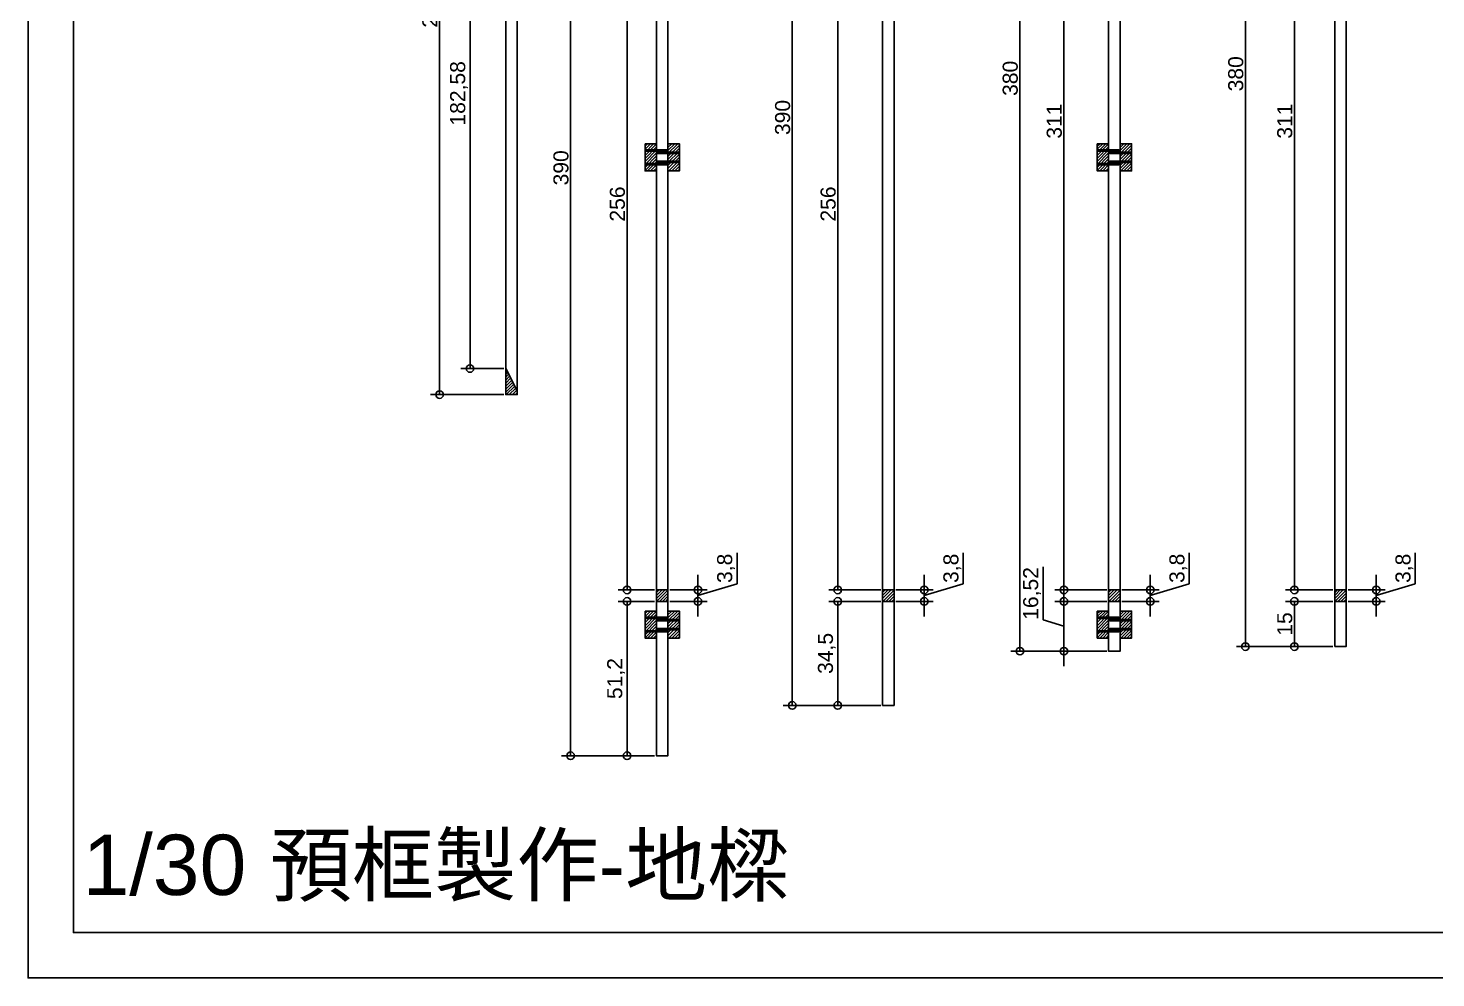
# Model space of a CAD drawing. Header units: millimetres. Extents: x -2666 to 6286, y -11880 to 4849.
# Drawn here: x 1876.4 to 2343.4, y -2282.8 to -1967.8 of the extents above; entities that cross this region are included whole.
import ezdxf

# ---------------------------------------------------------------- set-up
doc = ezdxf.new("R2010")
doc.units = ezdxf.units.MM
for name, color, linetype in [('7.5mm', 1, 'Continuous'), ('dim', 244, 'Continuous'), ('木料', 2, 'Continuous'), ('榫接', 5, 'Continuous'), ('編號標示', 30, 'Continuous'), ('預框', 7, 'Continuous')]:
    doc.layers.add(name, color=color, linetype=linetype)
doc.layers.add('default', color=11, linetype='Continuous', plot=False)
doc.styles.get("Standard").update_dxf_attribs({"font": 'arial.ttf'})
doc.dimstyles.new('ISO-25', dxfattribs={"dimtxt": 5, "dimasz": 2.5, "dimexe": 3, "dimexo": 0.625, "dimtad": 1, "dimtxsty": 'Standard', "dimblk": 'ORIGIN', "dimcen": 2.5, "dimadec": 0, "dimazin": 0, "dimtfac": 1, "dimtmove": 1, "dimatfit": 1, "dimldrblk": 'ORIGIN', "dimfxl": 0, "dimarcsym": 0})
pattern_1 = [(45, (0, -3168.0322), (-0.5, 0.5), [])]

# ---------------------------------------------------------------- blocks, each defined once
blk = doc.blocks.new('_Origin')
at = {"color": 0, "linetype": 'ByBlock', "lineweight": -2}
blk.add_line((0, 0), (-1, 0), dxfattribs=at)
blk.add_circle((0, 0), 0.5, dxfattribs=at)
blk = doc.blocks.new('*D56')
at = {"layer": 'Defpoints', "color": 0}
for p in [(2084.83, -1819.15), (2056.35, -2209.15), (2084.83, -2209.15)]:
    blk.add_point(p, dxfattribs=at)
at = {"layer": 'dim', "color": 0, "lineweight": -2}
for p, q in [((2084.2, -1819.15), (2053.35, -1819.15)), ((2056.35, -1821.65), (2056.35, -2206.65)), ((2084.2, -2209.15), (2053.35, -2209.15))]:
    blk.add_line(p, q, dxfattribs=at)
at = {"layer": 'dim', "color": 0, "lineweight": -2, "xscale": 2.5, "yscale": 2.5, "zscale": 2.5}
for p, rotation in [((2056.35, -1819.15), 90), ((2056.35, -2209.15), 270)]:
    blk.add_blockref('_Origin', p, dxfattribs=dict(at, rotation=rotation))
at = {"layer": 'dim', "color": 0, "insert": (2053.17, -2014.15), "char_height": 5, "attachment_point": 5, "rotation": 90}
blk.add_mtext('390', dxfattribs=at)
blk = doc.blocks.new('*D60')
at = {"layer": 'Defpoints', "color": 0}
for p in [(2034.83, -1834.35), (2012.88, -2089.35), (2034.83, -2089.35)]:
    blk.add_point(p, dxfattribs=at)
at = {"layer": 'dim', "color": 0, "lineweight": -2}
for p, q in [((2034.2, -1834.35), (2009.88, -1834.35)), ((2012.88, -1836.85), (2012.88, -2086.85)), ((2034.2, -2089.35), (2009.88, -2089.35))]:
    blk.add_line(p, q, dxfattribs=at)
at = {"layer": 'dim', "color": 0, "lineweight": -2, "xscale": 2.5, "yscale": 2.5, "zscale": 2.5}
for p, rotation in [((2012.88, -1834.35), 90), ((2012.88, -2089.35), 270)]:
    blk.add_blockref('_Origin', p, dxfattribs=dict(at, rotation=rotation))
at = {"layer": 'dim', "color": 0, "insert": (2009.7, -1961.85), "char_height": 5, "attachment_point": 5, "rotation": 90}
blk.add_mtext('255', dxfattribs=at)
blk = doc.blocks.new('*D62')
at = {"layer": 'Defpoints', "color": 0}
for p in [(2034.83, -1898.15), (2022.97, -2080.72), (2034.83, -2080.72)]:
    blk.add_point(p, dxfattribs=at)
at = {"layer": 'dim', "color": 0, "lineweight": -2}
for p, q in [((2034.2, -1898.15), (2019.97, -1898.15)), ((2022.97, -1900.65), (2022.97, -2078.22)), ((2034.2, -2080.72), (2019.97, -2080.72))]:
    blk.add_line(p, q, dxfattribs=at)
at = {"layer": 'dim', "color": 0, "lineweight": -2, "xscale": 2.5, "yscale": 2.5, "zscale": 2.5}
for p, rotation in [((2022.97, -1898.15), 90), ((2022.97, -2080.72), 270)]:
    blk.add_blockref('_Origin', p, dxfattribs=dict(at, rotation=rotation))
at = {"layer": 'dim', "color": 0, "insert": (2019.34, -1989.44), "char_height": 5, "attachment_point": 5, "rotation": 90}
blk.add_mtext('182,58', dxfattribs=at)
blk = doc.blocks.new('*D67')
at = {"layer": 'Defpoints', "color": 0}
for p in [(2084.83, -1898.15), (2075.07, -2154.15), (2084.83, -2154.15)]:
    blk.add_point(p, dxfattribs=at)
at = {"layer": 'dim', "color": 0, "lineweight": -2}
for p, q in [((2084.2, -1898.15), (2072.07, -1898.15)), ((2075.07, -1900.65), (2075.07, -2151.65)), ((2084.2, -2154.15), (2072.07, -2154.15))]:
    blk.add_line(p, q, dxfattribs=at)
at = {"layer": 'dim', "color": 0, "lineweight": -2, "xscale": 2.5, "yscale": 2.5, "zscale": 2.5}
for p, rotation in [((2075.07, -1898.15), 90), ((2075.07, -2154.15), 270)]:
    blk.add_blockref('_Origin', p, dxfattribs=dict(at, rotation=rotation))
at = {"layer": 'dim', "color": 0, "insert": (2071.89, -2026.15), "char_height": 5, "attachment_point": 5, "rotation": 90}
blk.add_mtext('256', dxfattribs=at)
blk = doc.blocks.new('*D68')
at = {"layer": 'Defpoints', "color": 0}
for p in [(2084.83, -2157.95), (2075.07, -2209.15), (2084.83, -2209.15)]:
    blk.add_point(p, dxfattribs=at)
at = {"layer": 'dim', "color": 0, "lineweight": -2}
for p, q in [((2084.2, -2157.95), (2072.07, -2157.95)), ((2075.07, -2160.45), (2075.07, -2206.65)), ((2084.2, -2209.15), (2072.07, -2209.15))]:
    blk.add_line(p, q, dxfattribs=at)
at = {"layer": 'dim', "color": 0, "lineweight": -2, "xscale": 2.5, "yscale": 2.5, "zscale": 2.5}
for p, rotation in [((2075.07, -2157.95), 90), ((2075.07, -2209.15), 270)]:
    blk.add_blockref('_Origin', p, dxfattribs=dict(at, rotation=rotation))
at = {"layer": 'dim', "color": 0, "insert": (2071.44, -2183.55), "char_height": 5, "attachment_point": 5, "rotation": 90}
blk.add_mtext('51,2', dxfattribs=at)
blk = doc.blocks.new('*D69')
at = {"layer": 'Defpoints', "color": 0}
for p in [(2088.63, -2154.15), (2098.6, -2154.15), (2088.63, -2157.95)]:
    blk.add_point(p, dxfattribs=at)
at = {"layer": 'dim', "color": 0, "lineweight": -2}
for p, q in [((2111.55, -2152.16), (2111.55, -2141.8)), ((2098.6, -2151.65), (2098.6, -2149.15)), ((2098.6, -2156.05), (2111.55, -2152.16)), ((2089.25, -2154.15), (2101.6, -2154.15)), ((2098.6, -2157.95), (2098.6, -2154.15)), ((2098.6, -2157.95), (2098.6, -2154.15)), ((2089.25, -2157.95), (2101.6, -2157.95)), ((2098.6, -2160.45), (2098.6, -2162.95))]:
    blk.add_line(p, q, dxfattribs=at)
at = {"layer": 'dim', "color": 0, "lineweight": -2, "xscale": 2.5, "yscale": 2.5, "zscale": 2.5}
for p, rotation in [((2098.6, -2154.15), 270), ((2098.6, -2157.95), 90)]:
    blk.add_blockref('_Origin', p, dxfattribs=dict(at, rotation=rotation))
at = {"layer": 'dim', "color": 0, "insert": (2107.92, -2146.98), "char_height": 5, "attachment_point": 5, "rotation": 90}
blk.add_mtext('3,8', dxfattribs=at)
blk = doc.blocks.new('*D72')
at = {"layer": 'Defpoints', "color": 0}
for p in [(2159.85, -1802.45), (2129.88, -2192.45), (2159.85, -2192.45)]:
    blk.add_point(p, dxfattribs=at)
at = {"layer": 'dim', "color": 0, "lineweight": -2}
for p, q in [((2159.23, -1802.45), (2126.88, -1802.45)), ((2129.88, -1804.95), (2129.88, -2189.95)), ((2159.23, -2192.45), (2126.88, -2192.45))]:
    blk.add_line(p, q, dxfattribs=at)
at = {"layer": 'dim', "color": 0, "lineweight": -2, "xscale": 2.5, "yscale": 2.5, "zscale": 2.5}
for p, rotation in [((2129.88, -1802.45), 90), ((2129.88, -2192.45), 270)]:
    blk.add_blockref('_Origin', p, dxfattribs=dict(at, rotation=rotation))
at = {"layer": 'dim', "color": 0, "insert": (2126.7, -1997.45), "char_height": 5, "attachment_point": 5, "rotation": 90}
blk.add_mtext('390', dxfattribs=at)
blk = doc.blocks.new('*D75')
at = {"layer": 'Defpoints', "color": 0}
for p in [(2159.85, -1898.15), (2144.98, -2154.15), (2159.85, -2154.15)]:
    blk.add_point(p, dxfattribs=at)
at = {"layer": 'dim', "color": 0, "lineweight": -2}
for p, q in [((2159.23, -1898.15), (2141.98, -1898.15)), ((2144.98, -1900.65), (2144.98, -2151.65)), ((2159.23, -2154.15), (2141.98, -2154.15))]:
    blk.add_line(p, q, dxfattribs=at)
at = {"layer": 'dim', "color": 0, "lineweight": -2, "xscale": 2.5, "yscale": 2.5, "zscale": 2.5}
for p, rotation in [((2144.98, -1898.15), 90), ((2144.98, -2154.15), 270)]:
    blk.add_blockref('_Origin', p, dxfattribs=dict(at, rotation=rotation))
at = {"layer": 'dim', "color": 0, "insert": (2141.8, -2026.15), "char_height": 5, "attachment_point": 5, "rotation": 90}
blk.add_mtext('256', dxfattribs=at)
blk = doc.blocks.new('*D76')
at = {"layer": 'Defpoints', "color": 0}
for p in [(2159.85, -2157.95), (2144.98, -2192.45), (2159.85, -2192.45)]:
    blk.add_point(p, dxfattribs=at)
at = {"layer": 'dim', "color": 0, "lineweight": -2}
for p, q in [((2159.23, -2157.95), (2141.98, -2157.95)), ((2144.98, -2160.45), (2144.98, -2189.95)), ((2159.23, -2192.45), (2141.98, -2192.45))]:
    blk.add_line(p, q, dxfattribs=at)
at = {"layer": 'dim', "color": 0, "lineweight": -2, "xscale": 2.5, "yscale": 2.5, "zscale": 2.5}
for p, rotation in [((2144.98, -2157.95), 90), ((2144.98, -2192.45), 270)]:
    blk.add_blockref('_Origin', p, dxfattribs=dict(at, rotation=rotation))
at = {"layer": 'dim', "color": 0, "insert": (2141.35, -2175.2), "char_height": 5, "attachment_point": 5, "rotation": 90}
blk.add_mtext('34,5', dxfattribs=at)
blk = doc.blocks.new('*D77')
at = {"layer": 'Defpoints', "color": 0}
for p in [(2163.65, -2154.15), (2173.65, -2154.15), (2163.65, -2157.95)]:
    blk.add_point(p, dxfattribs=at)
at = {"layer": 'dim', "color": 0, "lineweight": -2}
for p, q in [((2186.6, -2152.16), (2186.6, -2141.8)), ((2173.65, -2151.65), (2173.65, -2149.15)), ((2173.65, -2156.05), (2186.6, -2152.16)), ((2164.28, -2154.15), (2176.65, -2154.15)), ((2173.65, -2157.95), (2173.65, -2154.15)), ((2173.65, -2157.95), (2173.65, -2154.15)), ((2164.28, -2157.95), (2176.65, -2157.95)), ((2173.65, -2160.45), (2173.65, -2162.95))]:
    blk.add_line(p, q, dxfattribs=at)
at = {"layer": 'dim', "color": 0, "lineweight": -2, "xscale": 2.5, "yscale": 2.5, "zscale": 2.5}
for p, rotation in [((2173.65, -2154.15), 270), ((2173.65, -2157.95), 90)]:
    blk.add_blockref('_Origin', p, dxfattribs=dict(at, rotation=rotation))
at = {"layer": 'dim', "color": 0, "insert": (2182.97, -2146.98), "char_height": 5, "attachment_point": 5, "rotation": 90}
blk.add_mtext('3,8', dxfattribs=at)
blk = doc.blocks.new('*D80')
at = {"layer": 'Defpoints', "color": 0}
for p in [(2234.83, -1794.46), (2205.39, -2174.46), (2234.83, -2174.46)]:
    blk.add_point(p, dxfattribs=at)
at = {"layer": 'dim', "color": 0, "lineweight": -2}
for p, q in [((2234.2, -1794.46), (2202.39, -1794.46)), ((2205.39, -1796.96), (2205.39, -2171.96)), ((2234.2, -2174.46), (2202.39, -2174.46))]:
    blk.add_line(p, q, dxfattribs=at)
at = {"layer": 'dim', "color": 0, "lineweight": -2, "xscale": 2.5, "yscale": 2.5, "zscale": 2.5}
for p, rotation in [((2205.39, -1794.46), 90), ((2205.39, -2174.46), 270)]:
    blk.add_blockref('_Origin', p, dxfattribs=dict(at, rotation=rotation))
at = {"layer": 'dim', "color": 0, "insert": (2202.21, -1984.46), "char_height": 5, "attachment_point": 5, "rotation": 90}
blk.add_mtext('380', dxfattribs=at)
blk = doc.blocks.new('*D82')
at = {"layer": 'Defpoints', "color": 0}
for p in [(2234.83, -1843.15), (2220, -2154.15), (2234.83, -2154.15)]:
    blk.add_point(p, dxfattribs=at)
at = {"layer": 'dim', "color": 0, "lineweight": -2}
for p, q in [((2234.2, -1843.15), (2217, -1843.15)), ((2220, -1845.65), (2220, -2151.65)), ((2234.2, -2154.15), (2217, -2154.15))]:
    blk.add_line(p, q, dxfattribs=at)
at = {"layer": 'dim', "color": 0, "lineweight": -2, "xscale": 2.5, "yscale": 2.5, "zscale": 2.5}
for p, rotation in [((2220, -1843.15), 90), ((2220, -2154.15), 270)]:
    blk.add_blockref('_Origin', p, dxfattribs=dict(at, rotation=rotation))
at = {"layer": 'dim', "color": 0, "insert": (2216.82, -1998.65), "char_height": 5, "attachment_point": 5, "rotation": 90}
blk.add_mtext('311', dxfattribs=at)
blk = doc.blocks.new('*D83')
at = {"layer": 'Defpoints', "color": 0}
for p in [(2234.83, -2157.95), (2220, -2174.46), (2234.83, -2174.46)]:
    blk.add_point(p, dxfattribs=at)
at = {"layer": 'dim', "color": 0, "lineweight": -2}
for p, q in [((2213.06, -2164.12), (2213.06, -2146.52)), ((2220, -2155.45), (2220, -2152.95)), ((2234.2, -2157.95), (2217, -2157.95)), ((2220, -2157.95), (2220, -2174.46)), ((2220, -2157.95), (2220, -2174.46)), ((2220, -2166.21), (2213.06, -2164.12)), ((2234.2, -2174.46), (2217, -2174.46)), ((2220, -2176.96), (2220, -2179.46))]:
    blk.add_line(p, q, dxfattribs=at)
at = {"layer": 'dim', "color": 0, "lineweight": -2, "xscale": 2.5, "yscale": 2.5, "zscale": 2.5}
for p, rotation in [((2220, -2157.95), 270), ((2220, -2174.46), 90)]:
    blk.add_blockref('_Origin', p, dxfattribs=dict(at, rotation=rotation))
at = {"layer": 'dim', "color": 0, "insert": (2209.43, -2155.32), "char_height": 5, "attachment_point": 5, "rotation": 90}
blk.add_mtext('16,52', dxfattribs=at)
blk = doc.blocks.new('*D84')
at = {"layer": 'Defpoints', "color": 0}
for p in [(2238.63, -2154.15), (2238.63, -2157.95), (2248.63, -2157.95)]:
    blk.add_point(p, dxfattribs=at)
at = {"layer": 'dim', "color": 0, "lineweight": -2}
for p, q in [((2261.58, -2152.16), (2261.58, -2141.8)), ((2248.63, -2151.65), (2248.63, -2149.15)), ((2248.63, -2156.05), (2261.58, -2152.16)), ((2239.25, -2154.15), (2251.63, -2154.15)), ((2248.63, -2154.15), (2248.63, -2157.95)), ((2248.63, -2154.15), (2248.63, -2157.95)), ((2239.25, -2157.95), (2251.63, -2157.95)), ((2248.63, -2160.45), (2248.63, -2162.95))]:
    blk.add_line(p, q, dxfattribs=at)
at = {"layer": 'dim', "color": 0, "lineweight": -2, "xscale": 2.5, "yscale": 2.5, "zscale": 2.5}
for p, rotation in [((2248.63, -2154.15), 270), ((2248.63, -2157.95), 90)]:
    blk.add_blockref('_Origin', p, dxfattribs=dict(at, rotation=rotation))
at = {"layer": 'dim', "color": 0, "insert": (2257.95, -2146.98), "char_height": 5, "attachment_point": 5, "rotation": 90}
blk.add_mtext('3,8', dxfattribs=at)
blk = doc.blocks.new('*D86')
at = {"layer": 'Defpoints', "color": 0}
for p in [(2309.83, -1792.95), (2280.2, -2172.95), (2309.83, -2172.95)]:
    blk.add_point(p, dxfattribs=at)
at = {"layer": 'dim', "color": 0, "lineweight": -2}
for p, q in [((2309.2, -1792.95), (2277.2, -1792.95)), ((2280.2, -1795.45), (2280.2, -2170.45)), ((2309.2, -2172.95), (2277.2, -2172.95))]:
    blk.add_line(p, q, dxfattribs=at)
at = {"layer": 'dim', "color": 0, "lineweight": -2, "xscale": 2.5, "yscale": 2.5, "zscale": 2.5}
for p, rotation in [((2280.2, -1792.95), 90), ((2280.2, -2172.95), 270)]:
    blk.add_blockref('_Origin', p, dxfattribs=dict(at, rotation=rotation))
at = {"layer": 'dim', "color": 0, "insert": (2277.02, -1982.95), "char_height": 5, "attachment_point": 5, "rotation": 90}
blk.add_mtext('380', dxfattribs=at)
blk = doc.blocks.new('*D88')
at = {"layer": 'Defpoints', "color": 0}
for p in [(2309.83, -1843.15), (2296.46, -2154.15), (2309.83, -2154.15)]:
    blk.add_point(p, dxfattribs=at)
at = {"layer": 'dim', "color": 0, "lineweight": -2}
for p, q in [((2309.2, -1843.15), (2293.46, -1843.15)), ((2296.46, -1845.65), (2296.46, -2151.65)), ((2309.2, -2154.15), (2293.46, -2154.15))]:
    blk.add_line(p, q, dxfattribs=at)
at = {"layer": 'dim', "color": 0, "lineweight": -2, "xscale": 2.5, "yscale": 2.5, "zscale": 2.5}
for p, rotation in [((2296.46, -1843.15), 90), ((2296.46, -2154.15), 270)]:
    blk.add_blockref('_Origin', p, dxfattribs=dict(at, rotation=rotation))
at = {"layer": 'dim', "color": 0, "insert": (2293.28, -1998.65), "char_height": 5, "attachment_point": 5, "rotation": 90}
blk.add_mtext('311', dxfattribs=at)
blk = doc.blocks.new('*D89')
at = {"layer": 'Defpoints', "color": 0}
for p in [(2309.83, -2157.95), (2296.46, -2172.95), (2309.2, -2172.95)]:
    blk.add_point(p, dxfattribs=at)
at = {"layer": 'dim', "color": 0, "lineweight": -2}
for p, q in [((2309.2, -2157.95), (2293.46, -2157.95)), ((2296.46, -2160.45), (2296.46, -2170.45)), ((2308.58, -2172.95), (2293.46, -2172.95))]:
    blk.add_line(p, q, dxfattribs=at)
at = {"layer": 'dim', "color": 0, "lineweight": -2, "xscale": 2.5, "yscale": 2.5, "zscale": 2.5}
for p, rotation in [((2296.46, -2157.95), 90), ((2296.46, -2172.95), 270)]:
    blk.add_blockref('_Origin', p, dxfattribs=dict(at, rotation=rotation))
at = {"layer": 'dim', "color": 0, "insert": (2293.28, -2165.45), "char_height": 5, "attachment_point": 5, "rotation": 90}
blk.add_mtext('15', dxfattribs=at)
blk = doc.blocks.new('*D91')
at = {"layer": 'Defpoints', "color": 0}
for p in [(2313.63, -2154.15), (2313.63, -2157.95), (2323.62, -2157.95)]:
    blk.add_point(p, dxfattribs=at)
at = {"layer": 'dim', "color": 0, "lineweight": -2}
for p, q in [((2336.57, -2152.16), (2336.57, -2141.8)), ((2323.62, -2151.65), (2323.62, -2149.15)), ((2323.62, -2156.05), (2336.57, -2152.16)), ((2314.25, -2154.15), (2326.62, -2154.15)), ((2323.62, -2154.15), (2323.62, -2157.95)), ((2323.62, -2154.15), (2323.62, -2157.95)), ((2314.25, -2157.95), (2326.62, -2157.95)), ((2323.62, -2160.45), (2323.62, -2162.95))]:
    blk.add_line(p, q, dxfattribs=at)
at = {"layer": 'dim', "color": 0, "lineweight": -2, "xscale": 2.5, "yscale": 2.5, "zscale": 2.5}
for p, rotation in [((2323.62, -2154.15), 270), ((2323.62, -2157.95), 90)]:
    blk.add_blockref('_Origin', p, dxfattribs=dict(at, rotation=rotation))
at = {"layer": 'dim', "color": 0, "insert": (2332.94, -2146.98), "char_height": 5, "attachment_point": 5, "rotation": 90}
blk.add_mtext('3,8', dxfattribs=at)
blk = doc.blocks.new('7.5')
at = {"layer": '7.5mm'}
for points in [[(0, 0.1), (0.9, 0.1), (0.9, 0), (0, 0), (0, 0.1)], [(0.65, 0), (0.65, -7), (0.45, -7.4), (0.25, -7), (0.25, 0)], [(0.45, 0), (0.45, -7.4)], [(0.65, -1.89), (0.25, -2.41)], [(0.65, -3.28), (0.25, -3.8)], [(0.65, -4.84), (0.25, -5.36)], [(0.65, -5.95), (0.25, -6.47)], [(0.25, -7), (0.65, -7)]]:
    blk.add_lwpolyline(points, dxfattribs=at)
at = {"layer": '7.5mm', "insert": (0.6, -0.3), "char_height": 0.3, "attachment_point": 1, "rotation": 270}
blk.add_mtext_dynamic_manual_height_columns('75mm', width=3.4054, gutter_width=12.5, heights=[0], dxfattribs=at)

msp = doc.modelspace()

# ---------------------------------------------------------------- hatches: boundary and pattern name
h = msp.add_hatch()
h.set_pattern_fill('JIS_WOOD', color=256, style=0)
h.set_pattern_definition([(45, (0, -2050.3638), (-0.5, 0.5), [])])
h.paths.add_polyline_path([(2034.828, -2080.723), (2038.628, -2088.148), (2038.628, -2089.347), (2034.828, -2089.347)])
at = {"layer": '木料'}
h = msp.add_hatch(dxfattribs=at)
h.set_pattern_fill('JIS_WOOD', color=256, style=0)
h.set_pattern_definition(pattern_1)
h.paths.add_polyline_path([(2084.828, -2006.147), (2081.028, -2006.147), (2081.028, -2015.147), (2084.828, -2015.147)])
h = msp.add_hatch(dxfattribs=at)
h.set_pattern_fill('JIS_WOOD', color=256, style=0)
h.set_pattern_definition(pattern_1)
h.paths.add_polyline_path([(2092.428, -2006.147), (2088.628, -2006.147), (2088.628, -2015.147), (2092.428, -2015.147)])
h = msp.add_hatch(dxfattribs=at)
h.set_pattern_fill('JIS_WOOD', color=256, style=0)
h.set_pattern_definition(pattern_1)
h.paths.add_polyline_path([(2234.828, -2006.147), (2231.028, -2006.147), (2231.028, -2015.147), (2234.828, -2015.147)])
h = msp.add_hatch(dxfattribs=at)
h.set_pattern_fill('JIS_WOOD', color=256, style=0)
h.set_pattern_definition(pattern_1)
h.paths.add_polyline_path([(2242.428, -2006.147), (2238.628, -2006.147), (2238.628, -2015.147), (2242.428, -2015.147)])
h = msp.add_hatch(dxfattribs=at)
h.set_pattern_fill('JIS_WOOD', color=256, style=0)
h.set_pattern_definition(pattern_1)
h.paths.add_polyline_path([(2084.828, -2161.147), (2081.028, -2161.147), (2081.028, -2170.147), (2084.828, -2170.147)])
h = msp.add_hatch(dxfattribs=at)
h.set_pattern_fill('JIS_WOOD', color=256, style=0)
h.set_pattern_definition(pattern_1)
h.paths.add_polyline_path([(2092.428, -2161.147), (2088.628, -2161.147), (2088.628, -2170.147), (2092.428, -2170.147)])
h = msp.add_hatch(dxfattribs=at)
h.set_pattern_fill('JIS_WOOD', color=256, style=0)
h.set_pattern_definition(pattern_1)
h.paths.add_polyline_path([(2234.828, -2161.147), (2231.028, -2161.147), (2231.028, -2170.147), (2234.828, -2170.147)])
h = msp.add_hatch(dxfattribs=at)
h.set_pattern_fill('JIS_WOOD', color=256, style=0)
h.set_pattern_definition(pattern_1)
h.paths.add_polyline_path([(2242.428, -2161.147), (2238.628, -2161.147), (2238.628, -2170.147), (2242.428, -2170.147)])
at = {"layer": '榫接'}
h = msp.add_hatch(dxfattribs=at)
h.set_pattern_fill('JIS_WOOD', color=256, style=0)
h.set_pattern_definition([(45, (0, -3473.8322), (-0.5, 0.5), [])])
h.paths.add_polyline_path([(2084.828, -2157.947), (2088.628, -2157.947), (2088.628, -2154.147), (2084.828, -2154.147)])
h = msp.add_hatch(dxfattribs=at)
h.set_pattern_fill('JIS_WOOD', color=256, style=0)
h.set_pattern_definition([(45, (75.02225, -3473.8322), (-0.5, 0.5), [])])
h.paths.add_polyline_path([(2159.85, -2157.947), (2163.65, -2157.947), (2163.65, -2154.147), (2159.85, -2154.147)])
h = msp.add_hatch(dxfattribs=at)
h.set_pattern_fill('JIS_WOOD', color=256, style=0)
h.set_pattern_definition([(45, (150, -3473.8322), (-0.5, 0.5), [])])
h.paths.add_polyline_path([(2234.828, -2157.947), (2238.628, -2157.947), (2238.628, -2154.147), (2234.828, -2154.147)])
h = msp.add_hatch(dxfattribs=at)
h.set_pattern_fill('JIS_WOOD', color=256, style=0)
h.set_pattern_definition([(45, (225, -3473.8322), (-0.5, 0.5), [])])
h.paths.add_polyline_path([(2309.828, -2157.947), (2313.628, -2157.947), (2313.628, -2154.147), (2309.828, -2154.147)])

# ---------------------------------------------------------------- linework, layer by layer
for p, q in [((2034.828, -2080.723), (2038.628, -2088.148)), ((2084.828, -2154.147), (2084.828, -2157.947)), ((2084.828, -2154.147), (2084.828, -2157.947))]:
    msp.add_line(p, q)
msp.add_lwpolyline([(2034.828, -2080.723), (2038.628, -2088.148), (2038.628, -2089.347), (2034.828, -2089.347)], close=True)
at = {"layer": 'default'}
for points in [[(2767.391, -1652.816), (2767.391, -2282.816), (1876.391, -2282.816), (1876.391, -1652.816)], [(2752.391, -1667.816), (2752.391, -2267.816), (1891.391, -2267.816), (1891.391, -1667.816)]]:
    msp.add_lwpolyline(points, close=True, dxfattribs=at)
at = {"layer": '木料'}
for points in [[(2309.828, -2172.947), (2313.628, -2172.947), (2313.628, -1792.947), (2309.828, -1792.947), (2309.828, -2172.947)], [(2234.828, -1794.465), (2238.628, -1794.465), (2238.628, -2174.465), (2234.828, -2174.465), (2234.828, -1794.465)], [(2159.85, -1802.451), (2163.65, -1802.451), (2163.65, -2192.451), (2159.85, -2192.451), (2159.85, -1802.451)]]:
    msp.add_lwpolyline(points, dxfattribs=at)
for points in [[(2034.828, -1834.347), (2034.828, -2089.347), (2038.628, -2089.347), (2038.628, -1834.347)], [(2081.028, -2006.147), (2084.828, -2006.147), (2084.828, -2015.147), (2081.028, -2015.147)], [(2088.628, -2006.147), (2092.428, -2006.147), (2092.428, -2015.147), (2088.628, -2015.147)], [(2231.028, -2006.147), (2234.828, -2006.147), (2234.828, -2015.147), (2231.028, -2015.147)], [(2238.628, -2006.147), (2242.428, -2006.147), (2242.428, -2015.147), (2238.628, -2015.147)], [(2081.028, -2161.147), (2084.828, -2161.147), (2084.828, -2170.147), (2081.028, -2170.147)], [(2088.628, -2161.147), (2092.428, -2161.147), (2092.428, -2170.147), (2088.628, -2170.147)], [(2231.028, -2161.147), (2234.828, -2161.147), (2234.828, -2170.147), (2231.028, -2170.147)], [(2238.628, -2161.147), (2242.428, -2161.147), (2242.428, -2170.147), (2238.628, -2170.147)]]:
    msp.add_lwpolyline(points, close=True, dxfattribs=at)
at = {"layer": '榫接'}
for points in [[(2084.828, -2154.147), (2088.628, -2154.147), (2088.628, -2157.947), (2084.828, -2157.947)], [(2159.85, -2154.147), (2163.65, -2154.147), (2163.65, -2157.947), (2159.85, -2157.947)], [(2234.828, -2154.147), (2238.628, -2154.147), (2238.628, -2157.947), (2234.828, -2157.947)], [(2309.828, -2154.147), (2313.628, -2154.147), (2313.628, -2157.947), (2309.828, -2157.947)]]:
    msp.add_lwpolyline(points, close=True, dxfattribs=at)
at = {"layer": '預框'}
msp.add_lwpolyline([(2084.828, -1819.145), (2088.628, -1819.145), (2088.628, -2209.145), (2084.828, -2209.145), (2084.828, -1819.145)], dxfattribs=at)

# ---------------------------------------------------------------- block references
at = {"xscale": -1, "rotation": 90}
for p in [(2081.128, -2007.947), (2231.128, -2007.947), (2081.128, -2012.447), (2231.128, -2012.447), (2081.128, -2162.947), (2231.128, -2162.947), (2081.128, -2167.447), (2231.128, -2167.447)]:
    msp.add_blockref('7.5', p, dxfattribs=at)
at = {"rotation": 270}
for p in [(2092.328, -2008.697), (2092.328, -2011.697), (2242.328, -2008.697), (2242.328, -2011.697), (2092.328, -2163.697), (2092.328, -2166.697), (2242.328, -2163.697), (2242.328, -2166.697)]:
    msp.add_blockref('7.5', p, dxfattribs=at)

# ---------------------------------------------------------------- texts
at = {"layer": '編號標示', "insert": (1894.409, -2235.334), "char_height": 20, "attachment_point": 1}
msp.add_mtext_dynamic_manual_height_columns('1/30 {\\fPMingLiU|b0|i0|c136|p18;預框製作-地樑}', width=430.53379, gutter_width=12.5, heights=[0], dxfattribs=at)

# ---------------------------------------------------------------- dimensions: what is measured, and where the dimension line sits
at = {"layer": 'dim'}
for base, p1, p2, picture, middle in [((2205.389, -2174.465), (2234.828, -1794.465), (2234.828, -2174.465), '*D80', (2202.209, -1984.465)), ((2280.204, -2172.947), (2309.828, -1792.947), (2309.828, -2172.947), '*D86', (2277.025, -1982.947)), ((2129.876, -2192.451), (2159.85, -1802.451), (2159.85, -2192.451), '*D72', (2126.696, -1997.451)), ((2056.35, -2209.145), (2084.828, -1819.145), (2084.828, -2209.145), '*D56', (2053.17, -2014.145)), ((2012.881, -2089.347), (2034.828, -1834.347), (2034.828, -2089.347), '*D60', (2009.704, -1961.847)), ((2220.004, -2154.147), (2234.828, -1843.147), (2234.828, -2154.147), '*D82', (2216.825, -1998.647)), ((2296.462, -2154.147), (2309.828, -1843.147), (2309.828, -2154.147), '*D88', (2293.282, -1998.647)), ((2022.966, -2080.723), (2034.828, -1898.147), (2034.828, -2080.723), '*D62', (2019.336, -1989.435)), ((2075.071, -2154.147), (2084.828, -1898.147), (2084.828, -2154.147), '*D67', (2071.893, -2026.147)), ((2144.979, -2154.147), (2159.85, -1898.147), (2159.85, -2154.147), '*D75', (2141.801, -2026.147)), ((2098.601, -2154.147), (2088.628, -2157.947), (2088.628, -2154.147), '*D69', (2107.923, -2151.536)), ((2173.647, -2154.147), (2163.65, -2157.947), (2163.65, -2154.147), '*D77', (2182.969, -2151.536)), ((2248.625, -2157.947), (2238.628, -2154.147), (2238.628, -2157.947), '*D84', (2257.947, -2151.536)), ((2323.619, -2157.947), (2313.628, -2154.147), (2313.628, -2157.947), '*D91', (2332.941, -2151.536)), ((2220.004, -2174.465), (2234.828, -2157.947), (2234.828, -2174.465), '*D83', (2209.432, -2163.498)), ((2075.071, -2209.145), (2084.828, -2157.947), (2084.828, -2209.145), '*D68', (2071.441, -2183.546)), ((2144.979, -2192.451), (2159.85, -2157.947), (2159.85, -2192.451), '*D76', (2141.349, -2175.199)), ((2296.462, -2172.947), (2309.828, -2157.947), (2309.203, -2172.947), '*D89', (2293.284, -2165.447))]:
    dim = msp.add_linear_dim(base=base, p1=p1, p2=p2, angle=90, dimstyle='ISO-25', dxfattribs=at)
    dim.commit()
    dim.dimension.update_dxf_attribs({"geometry": picture, "text_midpoint": middle})

doc.saveas('drawing.dxf')
